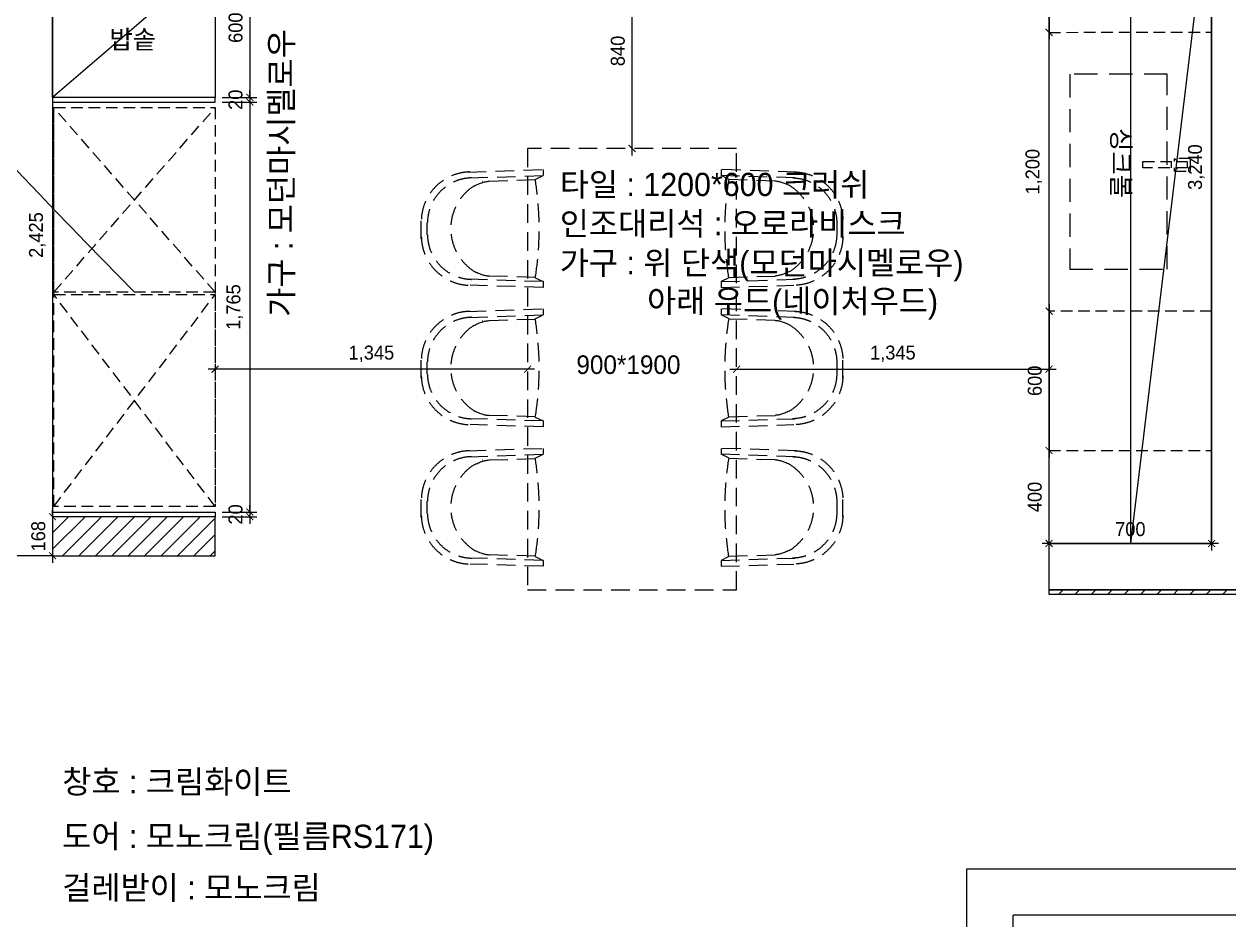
# Model space of a CAD drawing. Header units: millimetres. Extents: x 359270 to 411470, y 57550 to 89768.
# Drawn here: x 368987 to 374174, y 66570 to 70426 of the extents above; entities that cross this region are included whole.
import ezdxf

# ---------------------------------------------------------------- set-up
doc = ezdxf.new("R2010")
doc.units = ezdxf.units.MM
doc.header["$LTSCALE"] = 100
doc.header["$PDMODE"] = 3
for name, pattern in [('DASHED', [0.75, 0.5, -0.25]), ('DASHEDX2', [1.5, 1, -0.5]), ('DH-HID2', [1.2, 0.8, -0.4])]:
    doc.linetypes.add(name, pattern=pattern)
doc.layers.get('DEFPOINTS').update_dxf_attribs({"color": 248})
for name, color, linetype in [('03-WAL NEW', 3, 'Continuous'), ('04_FUR', 6, 'Continuous'), ('06-FUR', 6, 'Continuous'), ('07-DIM WAL', 5, 'Continuous'), ('C-WALL1', 2, 'Continuous'), ('FU-FURM', 251, 'DH-HID2'), ('FUR', 8, 'DASHED'), ('설비', 140, 'Continuous')]:
    doc.layers.add(name, color=color, linetype=linetype)
doc.styles.add('HY 울릉도 L', font='')
doc.styles.add('코레일둥고', font='Korail_Round_Gothic_Medium.ttf')
doc.styles.get('HY 울릉도 L').set_extended_font_data('HY울릉도L')
doc.dimstyles.new('30', dxfattribs={"dimscale": 30, "dimtxt": 2, "dimasz": 1, "dimexe": 1, "dimexo": 1, "dimgap": 1, "dimtad": 1, "dimdec": 0, "dimrnd": 0.05, "dimdsep": 46, "dimlunit": 6, "dimtxsty": 'HY 울릉도 L', "dimblk": 'ARCHTICK', "dimcen": 2.5, "dimdle": 1, "dimclrd": 133, "dimclre": 133, "dimclrt": 30, "dimadec": 0, "dimazin": 0, "dimtfac": 1, "dimtdec": 0, "dimtix": 1, "dimtmove": 2, "dimatfit": 3, "dimldrblk": 'ARCHTICK', "dimfxl": 1, "dimlwd": -1, "dimlwe": -1, "dimarcsym": 0})

# ---------------------------------------------------------------- blocks, each defined once
blk = doc.blocks.new('FLLROP')
at = {"layer": 'C-WALL1'}
for p, q in [((374100, 71430), (374100, 68190)), ((369110, 70730), (369110, 68137)), ((373400, 68190), (374100, 68190)), ((373400, 67990), (373400, 68190)), ((369110, 68137), (368510, 68137)), ((374300, 67990), (373400, 67990)), ((373046, 61190), (373046, 66790)), ((373046, 66790), (375356, 66790)), ((373246, 62330), (373246, 66590)), ((375356, 66590), (373246, 66590))]:
    blk.add_line(p, q, dxfattribs=at)
blk = doc.blocks.new('F-122')
at = {"layer": 'FU-FURM'}
for p, q in [((-44.5, 507.6), (33.4, 507.7)), ((-26.5, 482.3), (26.6, 482.3)), ((-253.8, -17.2), (-244.1, 296.9)), ((-228.4, -17.2), (-218.5, 303.3)), ((-192.1, 262.1), (-194.1, 256.9)), ((-189.9, 267.4), (-192.1, 262.1)), ((-187.7, 272.4), (-189.9, 267.4)), ((-185.5, 277.2), (-187.7, 272.4)), ((-183.3, 281.4), (-185.5, 277.2)), ((182.6, 281.9), (184.8, 277.6)), ((184.8, 277.6), (187.1, 272.9)), ((187.1, 272.9), (189.3, 267.8)), ((189.3, 267.8), (191.4, 262.6)), ((191.4, 262.6), (193.5, 257.3)), ((217.8, 301.5), (228.5, -16.6)), ((243, 308.1), (253.9, -16.6)), ((-210.5, 16.6), (-204.3, 215.2)), ((-203.9, 218.6), (-204.3, 215.2)), ((-203.6, 221.9), (-203.9, 218.6)), ((-203.2, 225.1), (-203.6, 221.9)), ((-202.7, 228.2), (-203.2, 225.1)), ((-202.1, 231.5), (-202.7, 228.2)), ((-201.3, 234.9), (-202.1, 231.5)), ((-200.3, 238.5), (-201.3, 234.9)), ((-199.2, 242.4), (-200.3, 238.5)), ((-197.7, 246.9), (-199.2, 242.4)), ((-196, 251.7), (-197.7, 246.9)), ((-194.1, 256.9), (-196, 251.7)), ((193.5, 257.3), (195.4, 252.2)), ((195.4, 252.2), (197.1, 247.4)), ((197.1, 247.4), (198.6, 242.9)), ((198.6, 242.9), (199.8, 239)), ((199.8, 239), (200.7, 235.4)), ((200.7, 235.4), (201.5, 232)), ((201.5, 232), (202.1, 228.7)), ((202.1, 228.7), (202.6, 225.6)), ((202.6, 225.6), (203, 222.4)), ((203, 222.4), (203.4, 219.1)), ((203.4, 219.1), (203.8, 215.7)), ((203.8, 215.7), (210.4, 17.1)), ((-211.6, 16.7), (-228.4, -17.2)), ((211.5, 17.2), (228.5, -16.6)), ((-228.4, -17.2), (-253.8, -17.2)), ((253.9, -16.6), (228.5, -16.6))]:
    blk.add_line(p, q, dxfattribs=at)
for centre, radius, start, end in [((-30.8, 294), 213.6, 90.9092, 178.7855), ((-24.5, 286.7), 194.3, 90.9092, 178.7854), ((23.8, 286.8), 194.3, 1.3565, 89.233), ((30.1, 294.1), 213.6, 1.3567, 89.233), ((-0.2, 162.3), 218.5, 33.195, 146.9472), ((-0.2, 162.3), 218.5, 158.3494, 158.4722), ((-0.2, 162.3), 218.5, 21.67, 21.7928), ((-1.7, 1330.6), 1330.6, 260.9232, 279.2189)]:
    blk.add_arc(centre, radius, start, end, dxfattribs=at)
blk = doc.blocks.new('_ArchTick')
at = {"color": 0, "linetype": 'ByBlock', "const_width": 0.15}
blk.add_lwpolyline([(-0.5, -0.5), (0.5, 0.5)], dxfattribs=at)
blk = doc.blocks.new('*D213')
at = {"layer": '07-DIM WAL', "color": 133}
for p, q in [((373400, 70760), (373400, 70360)), ((373430, 70730), (373430, 70730)), ((373370.3, 70390), (373370, 70390))]:
    blk.add_line(p, q, dxfattribs=at)
at = {"layer": 'DEFPOINTS', "color": 0}
for p in [(373400, 70730), (373400, 70390), (373400.3, 70390)]:
    blk.add_point(p, dxfattribs=at)
at = {"layer": '07-DIM WAL', "color": 133, "xscale": 30, "yscale": 30, "zscale": 30}
for p, rotation in [((373400, 70730), 90), ((373400, 70390), 270)]:
    blk.add_blockref('_ArchTick', p, dxfattribs=dict(at, rotation=rotation))
at = {"layer": '07-DIM WAL', "color": 30, "insert": (373338.7, 70560), "char_height": 60, "attachment_point": 5, "rotation": 90, "style": 'HY 울릉도 L'}
blk.add_mtext('340', dxfattribs=at)
blk = doc.blocks.new('*D210')
at = {"layer": '07-DIM WAL', "color": 133}
blk.add_line((374130, 68190), (373370, 68190), dxfattribs=at)
at = {"layer": 'DEFPOINTS', "color": 0}
for p in [(373400, 68190), (373400, 68190), (374100, 68190)]:
    blk.add_point(p, dxfattribs=at)
at = {"layer": '07-DIM WAL', "color": 133, "xscale": 30, "yscale": 30, "zscale": 30, "rotation": 180}
blk.add_blockref('_ArchTick', (373400, 68190), dxfattribs=at)
at = {"layer": '07-DIM WAL', "color": 133, "xscale": 30, "yscale": 30, "zscale": 30}
blk.add_blockref('_ArchTick', (374100, 68190), dxfattribs=at)
at = {"layer": '07-DIM WAL', "color": 30, "insert": (373750, 68251.3), "char_height": 60, "attachment_point": 5, "style": 'HY 울릉도 L'}
blk.add_mtext('700', dxfattribs=at)
blk = doc.blocks.new('*D205')
at = {"layer": '07-DIM WAL', "color": 133}
for p, q in [((374100, 71460), (374100, 68160)), ((374130, 71430), (374130, 71430)), ((374130, 68190), (374130, 68190))]:
    blk.add_line(p, q, dxfattribs=at)
at = {"layer": 'DEFPOINTS', "color": 0}
for p in [(374100, 71430), (374100, 68190), (374100, 68190)]:
    blk.add_point(p, dxfattribs=at)
at = {"layer": '07-DIM WAL', "color": 133, "xscale": 30, "yscale": 30, "zscale": 30}
for p, rotation in [((374100, 71430), 90), ((374100, 68190), 270)]:
    blk.add_blockref('_ArchTick', p, dxfattribs=dict(at, rotation=rotation))
at = {"layer": '07-DIM WAL', "color": 30, "insert": (374034, 69810), "char_height": 60, "attachment_point": 5, "rotation": 90, "style": 'HY 울릉도 L'}
blk.add_mtext('3,240', dxfattribs=at)
blk = doc.blocks.new('*D214')
at = {"layer": '07-DIM WAL', "color": 133}
for p, q in [((369110, 70760), (369110, 68275)), ((369140, 70730), (369140, 70730)), ((369140, 68305), (369140, 68305))]:
    blk.add_line(p, q, dxfattribs=at)
at = {"layer": 'DEFPOINTS', "color": 0}
for p in [(369110, 70730), (369110, 68305), (369110, 68305)]:
    blk.add_point(p, dxfattribs=at)
at = {"layer": '07-DIM WAL', "color": 133, "xscale": 30, "yscale": 30, "zscale": 30}
for p, rotation in [((369110, 70730), 90), ((369110, 68305), 270)]:
    blk.add_blockref('_ArchTick', p, dxfattribs=dict(at, rotation=rotation))
at = {"layer": '07-DIM WAL', "color": 30, "insert": (369044.1, 69517.5), "char_height": 60, "attachment_point": 5, "rotation": 90, "style": 'HY 울릉도 L'}
blk.add_mtext('2,425', dxfattribs=at)
blk = doc.blocks.new('*D215')
at = {"layer": '07-DIM WAL', "color": 133}
for p, q in [((369110, 68305), (369110, 68335)), ((369110, 68305), (369110, 68137)), ((369140, 68305), (369140, 68305)), ((369110, 68137), (369110, 68107)), ((369140, 68137), (369140, 68137))]:
    blk.add_line(p, q, dxfattribs=at)
at = {"layer": 'DEFPOINTS', "color": 0}
for p in [(369110, 68305), (369110, 68137), (369110, 68137)]:
    blk.add_point(p, dxfattribs=at)
at = {"layer": '07-DIM WAL', "color": 133, "xscale": 30, "yscale": 30, "zscale": 30}
for p, rotation in [((369110, 68305), 270), ((369110, 68137), 90)]:
    blk.add_blockref('_ArchTick', p, dxfattribs=dict(at, rotation=rotation))
at = {"layer": '07-DIM WAL', "color": 30, "insert": (369048.697422, 68221), "char_height": 60, "attachment_point": 5, "rotation": 90, "style": 'HY 울릉도 L'}
blk.add_mtext('168', dxfattribs=at)
blk = doc.blocks.new('*D216')
at = {"layer": '07-DIM WAL', "color": 133}
for p, q in [((373400, 69220), (373400, 68560)), ((373430, 69190), (373430, 69190)), ((373430, 68590), (373430, 68590))]:
    blk.add_line(p, q, dxfattribs=at)
at = {"layer": 'DEFPOINTS', "color": 0}
for p in [(373400, 69190), (373400, 68590), (373400, 68590)]:
    blk.add_point(p, dxfattribs=at)
at = {"layer": '07-DIM WAL', "color": 133, "xscale": 30, "yscale": 30, "zscale": 30}
for p, rotation in [((373400, 69190), 90), ((373400, 68590), 270)]:
    blk.add_blockref('_ArchTick', p, dxfattribs=dict(at, rotation=rotation))
at = {"layer": '07-DIM WAL', "color": 30, "insert": (373338.7, 68890), "char_height": 60, "attachment_point": 5, "rotation": 90, "style": 'HY 울릉도 L'}
blk.add_mtext('600', dxfattribs=at)
blk = doc.blocks.new('*D217')
at = {"layer": '07-DIM WAL', "color": 133}
for p, q in [((373400, 68160), (373400, 68620)), ((373430, 68590), (373430, 68590)), ((373370, 68190), (373370, 68190))]:
    blk.add_line(p, q, dxfattribs=at)
at = {"layer": 'DEFPOINTS', "color": 0}
for p in [(373400, 68590), (373400, 68590), (373400, 68190)]:
    blk.add_point(p, dxfattribs=at)
at = {"layer": '07-DIM WAL', "color": 133, "xscale": 30, "yscale": 30, "zscale": 30}
for p, rotation in [((373400, 68590), 90), ((373400, 68190), 270)]:
    blk.add_blockref('_ArchTick', p, dxfattribs=dict(at, rotation=rotation))
at = {"layer": '07-DIM WAL', "color": 30, "insert": (373338.7, 68390), "char_height": 60, "attachment_point": 5, "rotation": 90, "style": 'HY 울릉도 L'}
blk.add_mtext('400', dxfattribs=at)
blk = doc.blocks.new('*D218')
at = {"layer": '07-DIM WAL', "color": 133}
for p, q in [((373400.3, 69160), (373400.3, 70420)), ((373430.3, 70390), (373430.3, 70390)), ((373370.4, 69190), (373370.3, 69190))]:
    blk.add_line(p, q, dxfattribs=at)
at = {"layer": 'DEFPOINTS', "color": 0}
for p in [(373400.3, 70390), (373400.3, 70390), (373400.4, 69190)]:
    blk.add_point(p, dxfattribs=at)
at = {"layer": '07-DIM WAL', "color": 133, "xscale": 30, "yscale": 30, "zscale": 30}
for p, rotation in [((373400.3, 70390), 90), ((373400.3, 69190), 270)]:
    blk.add_blockref('_ArchTick', p, dxfattribs=dict(at, rotation=rotation))
at = {"layer": '07-DIM WAL', "color": 30, "insert": (373334.4, 69790), "char_height": 60, "attachment_point": 5, "rotation": 90, "style": 'HY 울릉도 L'}
blk.add_mtext('1,200', dxfattribs=at)
blk = doc.blocks.new('*D228')
at = {"layer": '07-DIM WAL', "color": 133}
blk.add_line((372025, 68940), (373430, 68940), dxfattribs=at)
at = {"layer": 'DEFPOINTS', "color": 0}
for p in [(372055, 68940), (373400, 68940), (373400, 68940)]:
    blk.add_point(p, dxfattribs=at)
at = {"layer": '07-DIM WAL', "color": 133, "xscale": 30, "yscale": 30, "zscale": 30, "rotation": 180}
blk.add_blockref('_ArchTick', (372055, 68940), dxfattribs=at)
at = {"layer": '07-DIM WAL', "color": 133, "xscale": 30, "yscale": 30, "zscale": 30}
blk.add_blockref('_ArchTick', (373400, 68940), dxfattribs=at)
at = {"layer": '07-DIM WAL', "color": 30, "insert": (372727.5, 69006), "char_height": 60, "attachment_point": 5, "style": 'HY 울릉도 L'}
blk.add_mtext('1,345', dxfattribs=at)
blk = doc.blocks.new('*D229')
at = {"layer": '07-DIM WAL', "color": 133}
blk.add_line((371185, 68940), (369780, 68940), dxfattribs=at)
at = {"layer": 'DEFPOINTS', "color": 0}
for p in [(369810, 68940), (369810, 68940), (371155, 68940)]:
    blk.add_point(p, dxfattribs=at)
at = {"layer": '07-DIM WAL', "color": 133, "xscale": 30, "yscale": 30, "zscale": 30, "rotation": 180}
blk.add_blockref('_ArchTick', (369810, 68940), dxfattribs=at)
at = {"layer": '07-DIM WAL', "color": 133, "xscale": 30, "yscale": 30, "zscale": 30}
blk.add_blockref('_ArchTick', (371155, 68940), dxfattribs=at)
at = {"layer": '07-DIM WAL', "color": 30, "insert": (370482.5, 69006), "char_height": 60, "attachment_point": 5, "style": 'HY 울릉도 L'}
blk.add_mtext('1,345', dxfattribs=at)
blk = doc.blocks.new('*D230')
at = {"layer": '07-DIM WAL', "color": 133}
for p, q in [((371605, 69860), (371605, 70760)), ((371635, 70730), (371635, 70730)), ((371635, 69890), (371635, 69890))]:
    blk.add_line(p, q, dxfattribs=at)
at = {"layer": 'DEFPOINTS', "color": 0}
for p in [(371605, 70730), (371605, 70730), (371605, 69890)]:
    blk.add_point(p, dxfattribs=at)
at = {"layer": '07-DIM WAL', "color": 133, "xscale": 30, "yscale": 30, "zscale": 30}
for p, rotation in [((371605, 70730), 90), ((371605, 69890), 270)]:
    blk.add_blockref('_ArchTick', p, dxfattribs=dict(at, rotation=rotation))
at = {"layer": '07-DIM WAL', "color": 30, "insert": (371543.697422, 70310), "char_height": 60, "attachment_point": 5, "rotation": 90, "style": 'HY 울릉도 L'}
blk.add_mtext('840', dxfattribs=at)
blk = doc.blocks.new('*D232')
at = {"layer": '07-DIM WAL', "color": 133}
for p, q in [((369840, 70710), (369989.2, 70710)), ((369959.2, 70740), (369959.2, 70080)), ((369840, 70110), (369989.2, 70110))]:
    blk.add_line(p, q, dxfattribs=at)
at = {"layer": 'DEFPOINTS', "color": 0}
for p in [(369810, 70710), (369810, 70110), (369959.2, 70110)]:
    blk.add_point(p, dxfattribs=at)
at = {"layer": '07-DIM WAL', "color": 133, "xscale": 30, "yscale": 30, "zscale": 30}
for p, rotation in [((369959.2, 70710), 90), ((369959.2, 70110), 270)]:
    blk.add_blockref('_ArchTick', p, dxfattribs=dict(at, rotation=rotation))
at = {"layer": '07-DIM WAL', "color": 30, "insert": (369897.9, 70410), "char_height": 60, "attachment_point": 5, "rotation": 90, "style": 'HY 울릉도 L'}
blk.add_mtext('600', dxfattribs=at)
blk = doc.blocks.new('*D233')
at = {"layer": '07-DIM WAL', "color": 133}
for p, q in [((369959.2, 70110), (369959.2, 70140)), ((369840, 70110), (369989.2, 70110)), ((369840, 70090), (369989.2, 70090)), ((369959.2, 70110), (369959.2, 70090)), ((369959.2, 70090), (369959.2, 70060))]:
    blk.add_line(p, q, dxfattribs=at)
at = {"layer": 'DEFPOINTS', "color": 0}
for p in [(369810, 70110), (369810, 70090), (369959.2, 70090)]:
    blk.add_point(p, dxfattribs=at)
at = {"layer": '07-DIM WAL', "color": 133, "xscale": 30, "yscale": 30, "zscale": 30}
for p, rotation in [((369959.2, 70110), 270), ((369959.2, 70090), 90)]:
    blk.add_blockref('_ArchTick', p, dxfattribs=dict(at, rotation=rotation))
at = {"layer": '07-DIM WAL', "color": 30, "insert": (369897.9, 70100), "char_height": 60, "attachment_point": 5, "rotation": 90, "style": 'HY 울릉도 L'}
blk.add_mtext('20', dxfattribs=at)
blk = doc.blocks.new('*D234')
at = {"layer": '07-DIM WAL', "color": 133}
for p, q in [((369840, 70090), (369989.2, 70090)), ((369959.2, 70120), (369959.2, 68295)), ((369840, 68325), (369989.2, 68325))]:
    blk.add_line(p, q, dxfattribs=at)
at = {"layer": 'DEFPOINTS', "color": 0}
for p in [(369810, 70090), (369810, 68325), (369959.2, 68325)]:
    blk.add_point(p, dxfattribs=at)
at = {"layer": '07-DIM WAL', "color": 133, "xscale": 30, "yscale": 30, "zscale": 30}
for p, rotation in [((369959.2, 70090), 90), ((369959.2, 68325), 270)]:
    blk.add_blockref('_ArchTick', p, dxfattribs=dict(at, rotation=rotation))
at = {"layer": '07-DIM WAL', "color": 30, "insert": (369893.9, 69207.5), "char_height": 60, "attachment_point": 5, "rotation": 90, "style": 'HY 울릉도 L'}
blk.add_mtext('1,765', dxfattribs=at)
blk = doc.blocks.new('*D235')
at = {"layer": '07-DIM WAL', "color": 133}
for p, q in [((369840, 68325), (369989.2, 68325)), ((369959.2, 68325), (369959.2, 68355)), ((369959.2, 68325), (369959.2, 68305)), ((369840, 68305), (369989.2, 68305)), ((369959.2, 68305), (369959.2, 68275))]:
    blk.add_line(p, q, dxfattribs=at)
at = {"layer": 'DEFPOINTS', "color": 0}
for p in [(369810, 68325), (369810, 68305), (369959.2, 68305)]:
    blk.add_point(p, dxfattribs=at)
at = {"layer": '07-DIM WAL', "color": 133, "xscale": 30, "yscale": 30, "zscale": 30}
for p, rotation in [((369959.2, 68325), 270), ((369959.2, 68305), 90)]:
    blk.add_blockref('_ArchTick', p, dxfattribs=dict(at, rotation=rotation))
at = {"layer": '07-DIM WAL', "color": 30, "insert": (369897.9, 68315), "char_height": 60, "attachment_point": 5, "rotation": 90, "style": 'HY 울릉도 L'}
blk.add_mtext('20', dxfattribs=at)

msp = doc.modelspace()

# ---------------------------------------------------------------- hatches: boundary and pattern name
at = {"layer": '03-WAL NEW'}
h = msp.add_hatch(dxfattribs=at)
h.set_pattern_fill('_USER', color=256, scale=50, angle=45, pattern_type=0)
h.set_pattern_definition([(45, (0, 36840), (-35.355339, 35.355339), [])])
h.paths.add_polyline_path([(369110, 68137), (369810, 68137), (369810, 68305), (369110, 68305)])
h = msp.add_hatch(dxfattribs=at)
h.set_pattern_fill('_USER', color=256, scale=50, angle=45, pattern_type=0)
h.set_pattern_definition([(45, (0, 0), (-35.355339, 35.355339), [])])
h.paths.add_polyline_path([(373400, 67990), (374300, 67990), (374300, 67970), (373400, 67970)])

# ---------------------------------------------------------------- linework, layer by layer
msp.add_spline([(369462.5, 69271), (366955.3, 74770), (367450.5, 75610), (368129.2, 75070), (367550, 74770), (366258.3, 75970), (367523.9, 76901.9), (367265.1, 76901.9)], degree=3)
msp.add_lwpolyline([(369110, 68137), (369810, 68137), (369810, 68305), (369110, 68305), (369110, 68137)], dxfattribs=at)
msp.add_lwpolyline([(373400, 67990), (374300, 67990), (374300, 67970), (373400, 67970)], close=True, dxfattribs=at)
at = {"layer": '04_FUR'}
msp.add_line((369810, 70710), (369110, 70110), dxfattribs=at)
for points in [[(371055, 71430), (374100, 71430), (374100, 68190), (373400, 68190), (373400, 70730), (371055, 70730), (371055, 71430)], [(371055, 71080), (373750, 71080), (373750, 68190), (374100, 68190), (374100, 71430), (371055, 71430), (371055, 71080), (374100, 71430)], [(373750, 71080), (374100, 71080), (373750, 68190)], [(369110, 70090), (369810, 70090), (369810, 70110), (369110, 70110), (369110, 70090)], [(369110, 68325), (369810, 68325), (369810, 68305), (369110, 68305), (369110, 68325)]]:
    msp.add_lwpolyline(points, dxfattribs=at)
msp.add_lwpolyline([(369110, 70710), (369810, 70710), (369810, 70110), (369110, 70110)], close=True, dxfattribs=at)
at = {"layer": '06-FUR', "color": 7, "linetype": 'DASHEDX2'}
msp.add_lwpolyline([(373488.8, 70210), (373488.8, 69370), (373908.8, 69370), (373908.8, 70210)], close=True, dxfattribs=at)
at = {"layer": 'FU-FURM'}
msp.add_lwpolyline([(371155, 67990), (372055, 67990), (372055, 69890), (371155, 69890)], close=True, dxfattribs=at)
at = {"layer": 'FUR'}
for p, q in [((373400, 70390), (374099, 70390.6)), ((369115, 69271), (369810, 70066)), ((369810, 69271), (369115, 70066)), ((373927, 69806.4), (373927, 69833.6)), ((373940.6, 69847.2), (373954.3, 69833.6)), ((373940.6, 69833.6), (373940.6, 69847.2)), ((373954.3, 69806.4), (373940.6, 69792.8)), ((373940.6, 69792.8), (373940.6, 69806.4)), ((369115, 68349), (369810, 69261)), ((369810, 68349), (369115, 69261)), ((374100.4, 69190), (373400.4, 69190)), ((373400, 68590), (374100, 68590))]:
    msp.add_line(p, q, dxfattribs=at)
for points in [[(369115, 69271), (369115, 70066), (369810, 70066), (369810, 69271)], [(369115, 70066), (369810, 70066), (369810, 68349), (369115, 68349)], [(373995.2, 69806.4), (373804.3, 69806.4), (373804.3, 69833.6), (373995.2, 69833.6)], [(369115, 68349), (369115, 69261), (369810, 69261), (369810, 68349)]]:
    msp.add_lwpolyline(points, close=True, dxfattribs=at)
msp.add_lwpolyline([(373940.6, 69792.8), (374008.8, 69792.8), (374008.8, 69847.2), (373940.6, 69847.2)], dxfattribs=at)

# ---------------------------------------------------------------- block references
msp.add_blockref('FLLROP', (0, 0))
at = {"layer": 'FU-FURM', "rotation": 89.99999999999999}
for p in [(371205, 69545.5), (371205, 68945.5), (371205, 68345.5)]:
    msp.add_blockref('F-122', p, dxfattribs=at)
at = {"layer": 'FU-FURM', "xscale": -1, "rotation": 270}
for p in [(372005, 69545.5), (372005, 68945.5), (372005, 68345.5)]:
    msp.add_blockref('F-122', p, dxfattribs=at)

# ---------------------------------------------------------------- texts
at = {"layer": '06-FUR', "color": 7, "linetype": 'DASHEDX2', "style": '코레일둥고'}
msp.add_text('밥솥', height=80, dxfattribs=at).set_placement((369355, 70319.4))
msp.add_text('싱크볼', height=80, rotation=270, dxfattribs=at).set_placement((373669.9, 69978.2))
at = {"layer": 'FU-FURM', "style": '코레일둥고'}
msp.add_text('900*1900', height=80, dxfattribs=at).set_placement((371365.1, 68919.5))
at = {"layer": '설비', "color": 140, "style": '코레일둥고'}
msp.add_text('가구 : 모던마시멜로우', height=100, rotation=90, dxfattribs=at).set_placement((370144.1, 69165.3))
for s, p in [('타일 : ', (371293.4, 69685.3)), ('타일 : 1200*600 크러쉬', (371293.4, 69685.3)), ('인조대리석 : ', (371293.4, 69516.7)), ('인조대리석 : 오로라비스크', (371293.4, 69516.7)), ('가구 : 위 단색(모던마시멜로우)', (371293.4, 69348.1)), ('아래 우드(네이처우드)', (371669.4, 69183.4)), ('창호 : 크림화이트', (369151.5, 67114.3)), ('도어 : 모노크림(필름RS171)', (369151.5, 66879.3)), ('걸레받이 : 모노크림', (369151.5, 66658.1))]:
    msp.add_text(s, height=100, dxfattribs=at).set_placement(p)

# ---------------------------------------------------------------- dimensions: what is measured, and where the dimension line sits
at = {"layer": '07-DIM WAL'}
for base, p1, p2, picture, middle in [((374100, 68190), (374100, 71430), (374100, 68190), '*D205', (374034, 69810)), ((369110, 68305), (369110, 70730), (369110, 68305), '*D214', (369044.1, 69517.5)), ((371605, 70730), (371605, 69890), (371605, 70730), '*D230', (371543.7, 70310)), ((373400, 70390), (373400, 70730), (373400.3, 70390), '*D213', (373338.7, 70560)), ((369959.2, 70110), (369810, 70710), (369810, 70110), '*D232', (369897.9, 70410)), ((373400.3, 70390), (373400.4, 69190), (373400.3, 70390), '*D218', (373334.4, 69790)), ((369959.2, 70090), (369810, 70110), (369810, 70090), '*D233', (369897.9, 70100)), ((369959.2, 68325), (369810, 70090), (369810, 68325), '*D234', (369893.9, 69207.5)), ((373400, 68590), (373400, 69190), (373400, 68590), '*D216', (373338.7, 68890)), ((373400, 68590), (373400, 68190), (373400, 68590), '*D217', (373338.7, 68390)), ((369110, 68137), (369110, 68305), (369110, 68137), '*D215', (369048.7, 68221)), ((369959.2, 68305), (369810, 68325), (369810, 68305), '*D235', (369897.9, 68315))]:
    dim = msp.add_linear_dim(base=base, p1=p1, p2=p2, angle=90, dimstyle='30', override={"dimfxl": 1.25}, dxfattribs=at)
    dim.commit()
    dim.dimension.update_dxf_attribs({"geometry": picture, "text_midpoint": middle})
for base, p1, p2, picture, middle in [((369810, 68940), (371155, 68940), (369810, 68940), '*D229', (370482.5, 69006)), ((373400, 68940), (372055, 68940), (373400, 68940), '*D228', (372727.5, 69006)), ((373400, 68190), (374100, 68190), (373400, 68190), '*D210', (373750, 68251.3))]:
    dim = msp.add_linear_dim(base=base, p1=p1, p2=p2, dimstyle='30', override={"dimfxl": 1.25}, dxfattribs=at)
    dim.commit()
    dim.dimension.update_dxf_attribs({"geometry": picture, "text_midpoint": middle})

doc.saveas('drawing.dxf')
